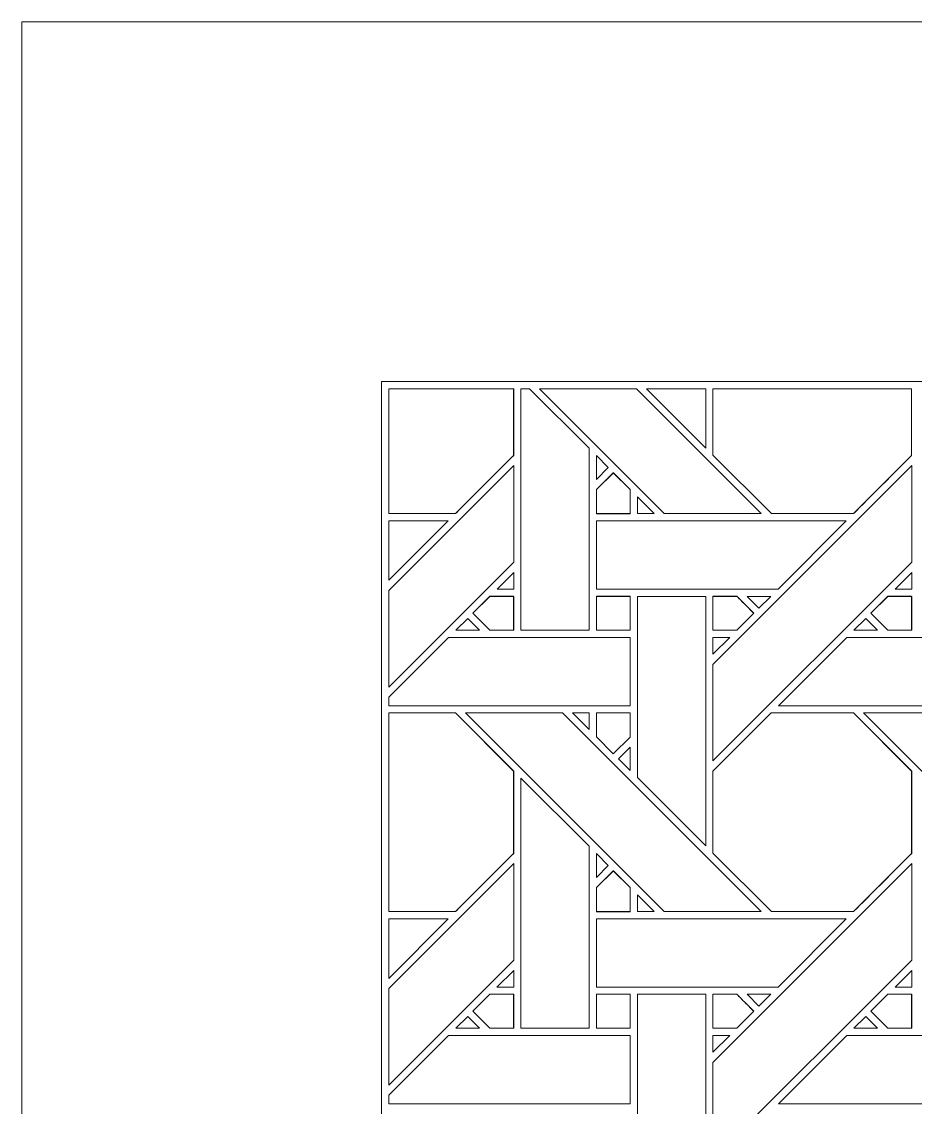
# Model space of a CAD drawing. Header units: inches. Extents: x 3.4 to 21.4, y 0.1 to 18.1.
# Drawn here: x 3.383 to 5.513, y 15.507 to 18.095 of the extents above; entities that cross this region are included whole.
import ezdxf

# ---------------------------------------------------------------- set-up
doc = ezdxf.new("R2010")
doc.units = ezdxf.units.IN
doc.header["$MEASUREMENT"] = 0
doc.layers.add('Design', color=7, linetype='Continuous', lineweight=0)

msp = doc.modelspace()

# ---------------------------------------------------------------- linework, layer by layer
at = {"layer": 'Design'}
for points, knots in [([(3.3829, 18.0948), (3.3829, 18.0948), (3.3829, 0.0948), (3.3829, 0.0948), (3.3829, 0.0948), (21.3829, 0.0948), (21.3829, 0.0948), (21.3829, 0.0948), (21.3829, 18.0948), (21.3829, 18.0948), (21.3829, 18.0948), (3.3829, 18.0948), (3.3829, 18.0948)], [0, 0, 0, 0, 1, 1, 1, 2, 2, 2, 3, 3, 3, 4, 4, 4, 4]), ([(4.2402, 17.2374), (4.2402, 17.2374), (4.2402, 0.9521), (4.2402, 0.9521), (4.2402, 0.9521), (20.5255, 0.9521), (20.5255, 0.9521), (20.5255, 0.9521), (20.5255, 17.2374), (20.5255, 17.2374), (20.5255, 17.2374), (4.2402, 17.2374), (4.2402, 17.2374)], [0, 0, 0, 0, 1, 1, 1, 2, 2, 2, 3, 3, 3, 4, 4, 4, 4]), ([(4.5554, 17.0611), (4.5376, 17.0431), (4.4256, 16.9314), (4.4167, 16.9224), (4.4167, 16.9224), (4.2579, 16.9224), (4.2579, 16.9224), (4.2579, 16.9224), (4.2579, 17.2198), (4.2579, 17.2198), (4.2579, 17.2198), (4.5554, 17.2198), (4.5554, 17.2198), (4.5554, 17.2198), (4.5554, 17.0611), (4.5554, 17.0611)], [0, 0, 0, 0, 1, 1, 1, 2, 2, 2, 3, 3, 3, 4, 4, 4, 5, 5, 5, 5]), ([(4.5555, 17.2198), (4.5555, 17.2198), (4.5555, 17.0609), (4.5555, 17.0609), (4.5377, 17.043), (4.4258, 16.9313), (4.4168, 16.9222), (4.4168, 16.9222), (4.2579, 16.9222), (4.2579, 16.9222), (4.2579, 16.9222), (4.2579, 17.2198), (4.2579, 17.2198), (4.2579, 17.2198), (4.5555, 17.2198), (4.5555, 17.2198)], [0, 0, 0, 0, 1, 1, 1, 2, 2, 2, 3, 3, 3, 4, 4, 4, 5, 5, 5, 5]), ([(4.7354, 16.6442), (4.7354, 16.6442), (4.5727, 16.6442), (4.5727, 16.6442), (4.5727, 16.6442), (4.5727, 17.2198), (4.5727, 17.2198), (4.5727, 17.2198), (4.593, 17.2198), (4.593, 17.2198), (4.593, 17.2198), (4.7354, 17.0779), (4.7354, 17.0779), (4.7354, 17.0779), (4.7354, 16.6442), (4.7354, 16.6442)], [0, 0, 0, 0, 1, 1, 1, 2, 2, 2, 3, 3, 3, 4, 4, 4, 5, 5, 5, 5]), ([(5.1456, 16.9222), (5.1456, 16.9222), (4.9146, 16.9222), (4.9146, 16.9222), (4.9146, 16.9222), (4.6171, 17.2198), (4.6171, 17.2198), (4.6171, 17.2198), (4.8481, 17.2198), (4.8481, 17.2198), (4.8481, 17.2198), (5.1456, 16.9222), (5.1456, 16.9222)], [0, 0, 0, 0, 1, 1, 1, 2, 2, 2, 3, 3, 3, 4, 4, 4, 4]), ([(5.0134, 17.2198), (5.0134, 17.2198), (5.0134, 17.0786), (5.0134, 17.0786), (5.0134, 17.0786), (4.8723, 17.2198), (4.8723, 17.2198), (4.8723, 17.2198), (5.0134, 17.2198), (5.0134, 17.2198)], [0, 0, 0, 0, 1, 1, 1, 2, 2, 2, 3, 3, 3, 3]), ([(5.5041, 17.2198), (5.5041, 17.2198), (5.5041, 17.0611), (5.5041, 17.0611), (5.4863, 17.0431), (5.3744, 16.9314), (5.3654, 16.9224), (5.3654, 16.9224), (5.1697, 16.9224), (5.1697, 16.9224), (5.1697, 16.9224), (5.0305, 17.0616), (5.0305, 17.0616), (5.0305, 17.0616), (5.0305, 17.2198), (5.0305, 17.2198), (5.0305, 17.2198), (5.5041, 17.2198), (5.5041, 17.2198)], [0, 0, 0, 0, 1, 1, 1, 2, 2, 2, 3, 3, 3, 4, 4, 4, 5, 5, 5, 6, 6, 6, 6]), ([(5.0305, 17.2198), (5.0305, 17.2198), (5.5041, 17.2198), (5.5041, 17.2198), (5.5041, 17.2198), (5.5041, 17.0609), (5.5041, 17.0609), (5.4862, 17.0428), (5.3744, 16.9311), (5.3655, 16.9222), (5.3655, 16.9222), (5.1698, 16.9222), (5.1698, 16.9222), (5.1698, 16.9222), (5.0305, 17.0615), (5.0305, 17.0615), (5.0305, 17.0615), (5.0305, 17.2198), (5.0305, 17.2198)], [0, 0, 0, 0, 1, 1, 1, 2, 2, 2, 3, 3, 3, 4, 4, 4, 5, 5, 5, 6, 6, 6, 6]), ([(4.7527, 17.0037), (4.7527, 17.0037), (4.7527, 17.0604), (4.7527, 17.0604), (4.7527, 17.0604), (4.7809, 17.0319), (4.7809, 17.0319), (4.7809, 17.0319), (4.7527, 17.0037), (4.7527, 17.0037)], [0, 0, 0, 0, 1, 1, 1, 2, 2, 2, 3, 3, 3, 3]), ([(4.5555, 17.0365), (4.5555, 17.0365), (4.5555, 16.8065), (4.5555, 16.8065), (4.5555, 16.8065), (4.2579, 16.5088), (4.2579, 16.5088), (4.2579, 16.5088), (4.2579, 16.7388), (4.2579, 16.7388), (4.2579, 16.7388), (4.5555, 17.0365), (4.5555, 17.0365)], [0, 0, 0, 0, 1, 1, 1, 2, 2, 2, 3, 3, 3, 4, 4, 4, 4]), ([(5.5042, 17.0365), (5.5042, 17.0365), (5.5042, 16.8065), (5.5042, 16.8065), (5.5042, 16.8065), (5.0306, 16.3328), (5.0306, 16.3328), (5.0306, 16.3328), (5.0306, 16.5629), (5.0306, 16.5629), (5.0306, 16.5629), (5.5042, 17.0365), (5.5042, 17.0365)], [0, 0, 0, 0, 1, 1, 1, 2, 2, 2, 3, 3, 3, 4, 4, 4, 4]), ([(4.7526, 16.9221), (4.7526, 16.9221), (4.7526, 16.9794), (4.7526, 16.9794), (4.7526, 16.9794), (4.7929, 17.0198), (4.7929, 17.0198), (4.7929, 17.0198), (4.8332, 16.9794), (4.8332, 16.9794), (4.8332, 16.9794), (4.8332, 16.9221), (4.8332, 16.9221), (4.8332, 16.9221), (4.7526, 16.9221), (4.7526, 16.9221)], [0, 0, 0, 0, 1, 1, 1, 2, 2, 2, 3, 3, 3, 4, 4, 4, 5, 5, 5, 5]), ([(4.7931, 17.0196), (4.7931, 17.0196), (4.8334, 16.9793), (4.8334, 16.9793), (4.8334, 16.9793), (4.8334, 16.922), (4.8334, 16.922), (4.8334, 16.922), (4.7527, 16.922), (4.7527, 16.922), (4.7527, 16.922), (4.7527, 16.9793), (4.7527, 16.9793), (4.7527, 16.9793), (4.7931, 17.0196), (4.7931, 17.0196)], [0, 0, 0, 0, 1, 1, 1, 2, 2, 2, 3, 3, 3, 4, 4, 4, 5, 5, 5, 5]), ([(4.8506, 16.9222), (4.8506, 16.9222), (4.8506, 16.962), (4.8506, 16.962), (4.8506, 16.962), (4.8904, 16.9222), (4.8904, 16.9222), (4.8904, 16.9222), (4.8506, 16.9222), (4.8506, 16.9222)], [0, 0, 0, 0, 1, 1, 1, 2, 2, 2, 3, 3, 3, 3]), ([(4.3997, 16.905), (4.3997, 16.905), (4.2579, 16.7632), (4.2579, 16.7632), (4.2579, 16.7632), (4.2579, 16.905), (4.2579, 16.905), (4.2579, 16.905), (4.3997, 16.905), (4.3997, 16.905)], [0, 0, 0, 0, 1, 1, 1, 2, 2, 2, 3, 3, 3, 3]), ([(5.3484, 16.905), (5.3484, 16.905), (5.1857, 16.7423), (5.1857, 16.7423), (5.1857, 16.7423), (4.7527, 16.7423), (4.7527, 16.7423), (4.7527, 16.7423), (4.7527, 16.905), (4.7527, 16.905), (4.7527, 16.905), (5.3484, 16.905), (5.3484, 16.905)], [0, 0, 0, 0, 1, 1, 1, 2, 2, 2, 3, 3, 3, 4, 4, 4, 4]), ([(4.5158, 16.7423), (4.5158, 16.7423), (4.5555, 16.7821), (4.5555, 16.7821), (4.5555, 16.7821), (4.5555, 16.7423), (4.5555, 16.7423), (4.5555, 16.7423), (4.5158, 16.7423), (4.5158, 16.7423)], [0, 0, 0, 0, 1, 1, 1, 2, 2, 2, 3, 3, 3, 3]), ([(5.4645, 16.7423), (5.4645, 16.7423), (5.5042, 16.7821), (5.5042, 16.7821), (5.5042, 16.7821), (5.5042, 16.7423), (5.5042, 16.7423), (5.5042, 16.7423), (5.4645, 16.7423), (5.4645, 16.7423)], [0, 0, 0, 0, 1, 1, 1, 2, 2, 2, 3, 3, 3, 3]), ([(4.4983, 16.6444), (4.4983, 16.6444), (4.4579, 16.6847), (4.4579, 16.6847), (4.4579, 16.6847), (4.4983, 16.7252), (4.4983, 16.7252), (4.4983, 16.7252), (4.5554, 16.7252), (4.5554, 16.7252), (4.5554, 16.7252), (4.5554, 16.6444), (4.5554, 16.6444), (4.5554, 16.6444), (4.4983, 16.6444), (4.4983, 16.6444)], [0, 0, 0, 0, 1, 1, 1, 2, 2, 2, 3, 3, 3, 4, 4, 4, 5, 5, 5, 5]), ([(4.5555, 16.725), (4.5555, 16.725), (4.5555, 16.6442), (4.5555, 16.6442), (4.5555, 16.6442), (4.4984, 16.6442), (4.4984, 16.6442), (4.4984, 16.6442), (4.4581, 16.6846), (4.4581, 16.6846), (4.4581, 16.6846), (4.4985, 16.725), (4.4985, 16.725), (4.4985, 16.725), (4.5555, 16.725), (4.5555, 16.725)], [0, 0, 0, 0, 1, 1, 1, 2, 2, 2, 3, 3, 3, 4, 4, 4, 5, 5, 5, 5]), ([(4.7526, 16.6444), (4.7526, 16.6444), (4.7526, 16.7251), (4.7526, 16.7251), (4.7526, 16.7251), (4.8328, 16.7251), (4.8328, 16.7251), (4.8328, 16.7251), (4.8328, 16.6444), (4.8328, 16.6444), (4.8328, 16.6444), (4.7526, 16.6444), (4.7526, 16.6444)], [0, 0, 0, 0, 1, 1, 1, 2, 2, 2, 3, 3, 3, 4, 4, 4, 4]), ([(4.833, 16.725), (4.833, 16.725), (4.833, 16.6442), (4.833, 16.6442), (4.833, 16.6442), (4.7527, 16.6442), (4.7527, 16.6442), (4.7527, 16.6442), (4.7527, 16.725), (4.7527, 16.725), (4.7527, 16.725), (4.833, 16.725), (4.833, 16.725)], [0, 0, 0, 0, 1, 1, 1, 2, 2, 2, 3, 3, 3, 4, 4, 4, 4]), ([(4.8505, 16.2928), (4.8505, 16.2928), (4.8505, 16.725), (4.8505, 16.725), (4.8505, 16.725), (5.0134, 16.725), (5.0134, 16.725), (5.0134, 16.725), (5.0134, 16.1299), (5.0134, 16.1299), (5.0134, 16.1299), (4.8505, 16.2928), (4.8505, 16.2928)], [0, 0, 0, 0, 1, 1, 1, 2, 2, 2, 3, 3, 3, 4, 4, 4, 4]), ([(5.0304, 16.6444), (5.0304, 16.6444), (5.0304, 16.7251), (5.0304, 16.7251), (5.0304, 16.7251), (5.0875, 16.7251), (5.0875, 16.7251), (5.0926, 16.72), (5.1234, 16.6892), (5.1278, 16.6848), (5.1278, 16.6848), (5.0874, 16.6444), (5.0874, 16.6444), (5.0874, 16.6444), (5.0304, 16.6444), (5.0304, 16.6444)], [0, 0, 0, 0, 1, 1, 1, 2, 2, 2, 3, 3, 3, 4, 4, 4, 5, 5, 5, 5]), ([(5.1121, 16.7006), (5.1121, 16.7006), (5.128, 16.6847), (5.128, 16.6847), (5.128, 16.6847), (5.0876, 16.6442), (5.0876, 16.6442), (5.0876, 16.6442), (5.0306, 16.6442), (5.0306, 16.6442), (5.0306, 16.6442), (5.0306, 16.725), (5.0306, 16.725), (5.0306, 16.725), (5.0876, 16.725), (5.0876, 16.725), (5.093, 16.7197), (5.1028, 16.7098), (5.1121, 16.7006)], [0, 0, 0, 0, 1, 1, 1, 2, 2, 2, 3, 3, 3, 4, 4, 4, 5, 5, 5, 6, 6, 6, 6]), ([(5.112, 16.725), (5.112, 16.725), (5.1685, 16.725), (5.1685, 16.725), (5.1685, 16.725), (5.1402, 16.6968), (5.1402, 16.6968), (5.1402, 16.6968), (5.112, 16.725), (5.112, 16.725)], [0, 0, 0, 0, 1, 1, 1, 2, 2, 2, 3, 3, 3, 3]), ([(5.5041, 16.6444), (5.5041, 16.6444), (5.447, 16.6444), (5.447, 16.6444), (5.447, 16.6444), (5.4066, 16.6847), (5.4066, 16.6847), (5.4066, 16.6847), (5.4471, 16.7252), (5.4471, 16.7252), (5.4471, 16.7252), (5.5041, 16.7252), (5.5041, 16.7252), (5.5041, 16.7252), (5.5041, 16.6444), (5.5041, 16.6444)], [0, 0, 0, 0, 1, 1, 1, 2, 2, 2, 3, 3, 3, 4, 4, 4, 5, 5, 5, 5]), ([(5.4068, 16.6846), (5.4068, 16.6846), (5.4472, 16.725), (5.4472, 16.725), (5.4472, 16.725), (5.5042, 16.725), (5.5042, 16.725), (5.5042, 16.725), (5.5042, 16.6442), (5.5042, 16.6442), (5.5042, 16.6442), (5.4471, 16.6442), (5.4471, 16.6442), (5.4471, 16.6442), (5.4068, 16.6846), (5.4068, 16.6846)], [0, 0, 0, 0, 1, 1, 1, 2, 2, 2, 3, 3, 3, 4, 4, 4, 5, 5, 5, 5]), ([(4.4742, 16.6442), (4.4742, 16.6442), (4.4177, 16.6442), (4.4177, 16.6442), (4.4177, 16.6442), (4.4459, 16.6725), (4.4459, 16.6725), (4.4459, 16.6725), (4.4742, 16.6442), (4.4742, 16.6442)], [0, 0, 0, 0, 1, 1, 1, 2, 2, 2, 3, 3, 3, 3]), ([(5.4229, 16.6442), (5.4229, 16.6442), (5.3664, 16.6442), (5.3664, 16.6442), (5.3664, 16.6442), (5.3947, 16.6725), (5.3947, 16.6725), (5.3947, 16.6725), (5.4229, 16.6442), (5.4229, 16.6442)], [0, 0, 0, 0, 1, 1, 1, 2, 2, 2, 3, 3, 3, 3]), ([(4.833, 16.6271), (4.833, 16.6271), (4.833, 16.4643), (4.833, 16.4643), (4.833, 16.4643), (4.2579, 16.4643), (4.2579, 16.4643), (4.2579, 16.4643), (4.2579, 16.4844), (4.2579, 16.4844), (4.2579, 16.4844), (4.4005, 16.6271), (4.4005, 16.6271), (4.4005, 16.6271), (4.833, 16.6271), (4.833, 16.6271)], [0, 0, 0, 0, 1, 1, 1, 2, 2, 2, 3, 3, 3, 4, 4, 4, 5, 5, 5, 5]), ([(5.0704, 16.6271), (5.0704, 16.6271), (5.0306, 16.5873), (5.0306, 16.5873), (5.0306, 16.5873), (5.0306, 16.6271), (5.0306, 16.6271), (5.0306, 16.6271), (5.0704, 16.6271), (5.0704, 16.6271)], [0, 0, 0, 0, 1, 1, 1, 2, 2, 2, 3, 3, 3, 3]), ([(5.7817, 16.6271), (5.7817, 16.6271), (5.7817, 16.4643), (5.7817, 16.4643), (5.7817, 16.4643), (5.1864, 16.4643), (5.1864, 16.4643), (5.1864, 16.4643), (5.3493, 16.6271), (5.3493, 16.6271), (5.3493, 16.6271), (5.7817, 16.6271), (5.7817, 16.6271)], [0, 0, 0, 0, 1, 1, 1, 2, 2, 2, 3, 3, 3, 4, 4, 4, 4]), ([(4.2579, 15.9736), (4.2579, 15.9736), (4.2579, 16.4472), (4.2579, 16.4472), (4.2579, 16.4472), (4.4166, 16.4472), (4.4166, 16.4472), (4.4166, 16.4472), (4.5554, 16.3085), (4.5554, 16.3085), (4.5554, 16.3085), (4.5554, 16.1123), (4.5554, 16.1123), (4.5376, 16.0944), (4.4256, 15.9826), (4.4167, 15.9736), (4.4167, 15.9736), (4.2579, 15.9736), (4.2579, 15.9736)], [0, 0, 0, 0, 1, 1, 1, 2, 2, 2, 3, 3, 3, 4, 4, 4, 5, 5, 5, 6, 6, 6, 6]), ([(4.4168, 16.4472), (4.4168, 16.4472), (4.5555, 16.3084), (4.5555, 16.3084), (4.5555, 16.3084), (4.5555, 16.1122), (4.5555, 16.1122), (4.5377, 16.0943), (4.4258, 15.9826), (4.4168, 15.9736), (4.4168, 15.9736), (4.2579, 15.9736), (4.2579, 15.9736), (4.2579, 15.9736), (4.2579, 16.4472), (4.2579, 16.4472), (4.2579, 16.4472), (4.4168, 16.4472), (4.4168, 16.4472)], [0, 0, 0, 0, 1, 1, 1, 2, 2, 2, 3, 3, 3, 4, 4, 4, 5, 5, 5, 6, 6, 6, 6]), ([(5.1456, 15.9735), (5.1456, 15.9735), (4.9146, 15.9735), (4.9146, 15.9735), (4.9146, 15.9735), (4.441, 16.4472), (4.441, 16.4472), (4.441, 16.4472), (4.6719, 16.4472), (4.6719, 16.4472), (4.6719, 16.4472), (5.1456, 15.9735), (5.1456, 15.9735)], [0, 0, 0, 0, 1, 1, 1, 2, 2, 2, 3, 3, 3, 4, 4, 4, 4]), ([(4.6961, 16.4471), (4.6961, 16.4471), (4.7355, 16.4471), (4.7355, 16.4471), (4.7355, 16.4471), (4.7355, 16.4073), (4.7355, 16.4073), (4.7355, 16.4073), (4.6961, 16.4471), (4.6961, 16.4471)], [0, 0, 0, 0, 1, 1, 1, 2, 2, 2, 3, 3, 3, 3]), ([(4.8328, 16.4473), (4.8328, 16.4473), (4.8328, 16.3897), (4.8328, 16.3897), (4.8328, 16.3897), (4.7929, 16.3497), (4.7929, 16.3497), (4.7929, 16.3497), (4.7526, 16.3901), (4.7526, 16.3901), (4.7526, 16.3901), (4.7526, 16.4473), (4.7526, 16.4473), (4.7526, 16.4473), (4.8328, 16.4473), (4.8328, 16.4473)], [0, 0, 0, 0, 1, 1, 1, 2, 2, 2, 3, 3, 3, 4, 4, 4, 5, 5, 5, 5]), ([(4.793, 16.3496), (4.793, 16.3496), (4.7527, 16.39), (4.7527, 16.39), (4.7527, 16.39), (4.7527, 16.4472), (4.7527, 16.4472), (4.7527, 16.4472), (4.833, 16.4472), (4.833, 16.4472), (4.833, 16.4472), (4.833, 16.3896), (4.833, 16.3896), (4.833, 16.3896), (4.793, 16.3496), (4.793, 16.3496)], [0, 0, 0, 0, 1, 1, 1, 2, 2, 2, 3, 3, 3, 4, 4, 4, 5, 5, 5, 5]), ([(5.1691, 16.4473), (5.1691, 16.4473), (5.3654, 16.4473), (5.3654, 16.4473), (5.3654, 16.4473), (5.5041, 16.3085), (5.5041, 16.3085), (5.5041, 16.3085), (5.5041, 16.1123), (5.5041, 16.1123), (5.4863, 16.0944), (5.3744, 15.9827), (5.3654, 15.9736), (5.3654, 15.9736), (5.1697, 15.9736), (5.1697, 15.9736), (5.1697, 15.9736), (5.0304, 16.1129), (5.0304, 16.1129), (5.0304, 16.1129), (5.0304, 16.3085), (5.0304, 16.3085), (5.0304, 16.3085), (5.1691, 16.4473), (5.1691, 16.4473)], [0, 0, 0, 0, 1, 1, 1, 2, 2, 2, 3, 3, 3, 4, 4, 4, 5, 5, 5, 6, 6, 6, 7, 7, 7, 8, 8, 8, 8]), ([(5.1693, 16.4471), (5.1693, 16.4471), (5.3655, 16.4471), (5.3655, 16.4471), (5.3655, 16.4471), (5.5042, 16.3084), (5.5042, 16.3084), (5.5042, 16.3084), (5.5042, 16.1122), (5.5042, 16.1122), (5.4861, 16.0939), (5.3742, 15.9822), (5.3655, 15.9735), (5.3655, 15.9735), (5.1698, 15.9735), (5.1698, 15.9735), (5.1698, 15.9735), (5.0306, 16.1128), (5.0306, 16.1128), (5.0306, 16.1128), (5.0306, 16.3084), (5.0306, 16.3084), (5.0306, 16.3084), (5.1693, 16.4471), (5.1693, 16.4471)], [0, 0, 0, 0, 1, 1, 1, 2, 2, 2, 3, 3, 3, 4, 4, 4, 5, 5, 5, 6, 6, 6, 7, 7, 7, 8, 8, 8, 8]), ([(6.0943, 15.9735), (6.0943, 15.9735), (5.8633, 15.9735), (5.8633, 15.9735), (5.8633, 15.9735), (5.3897, 16.4472), (5.3897, 16.4472), (5.3897, 16.4472), (5.6207, 16.4472), (5.6207, 16.4472), (5.6207, 16.4472), (6.0943, 15.9735), (6.0943, 15.9735)], [0, 0, 0, 0, 1, 1, 1, 2, 2, 2, 3, 3, 3, 4, 4, 4, 4]), ([(4.833, 16.3653), (4.833, 16.3653), (4.833, 16.3102), (4.833, 16.3102), (4.833, 16.3102), (4.8052, 16.3375), (4.8052, 16.3375), (4.8052, 16.3375), (4.833, 16.3653), (4.833, 16.3653)], [0, 0, 0, 0, 1, 1, 1, 2, 2, 2, 3, 3, 3, 3]), ([(4.7354, 16.1292), (4.7354, 16.1292), (4.7354, 15.6955), (4.7354, 15.6955), (4.7354, 15.6955), (4.5727, 15.6955), (4.5727, 15.6955), (4.5727, 15.6955), (4.5727, 16.2913), (4.5727, 16.2913), (4.5727, 16.2913), (4.7354, 16.1292), (4.7354, 16.1292)], [0, 0, 0, 0, 1, 1, 1, 2, 2, 2, 3, 3, 3, 4, 4, 4, 4]), ([(4.7527, 16.0549), (4.7527, 16.0549), (4.7527, 16.1117), (4.7527, 16.1117), (4.7527, 16.1117), (4.7809, 16.0831), (4.7809, 16.0831), (4.7809, 16.0831), (4.7527, 16.0549), (4.7527, 16.0549)], [0, 0, 0, 0, 1, 1, 1, 2, 2, 2, 3, 3, 3, 3]), ([(4.5555, 16.0878), (4.5555, 16.0878), (4.5555, 15.8577), (4.5555, 15.8577), (4.5555, 15.8577), (4.2579, 15.5601), (4.2579, 15.5601), (4.2579, 15.5601), (4.2579, 15.7901), (4.2579, 15.7901), (4.2579, 15.7901), (4.5555, 16.0878), (4.5555, 16.0878)], [0, 0, 0, 0, 1, 1, 1, 2, 2, 2, 3, 3, 3, 4, 4, 4, 4]), ([(4.7526, 15.9734), (4.7526, 15.9734), (4.7526, 16.0307), (4.7526, 16.0307), (4.7526, 16.0307), (4.7929, 16.071), (4.7929, 16.071), (4.7929, 16.071), (4.8332, 16.0307), (4.8332, 16.0307), (4.8332, 16.0307), (4.8332, 15.9734), (4.8332, 15.9734), (4.8332, 15.9734), (4.7526, 15.9734), (4.7526, 15.9734)], [0, 0, 0, 0, 1, 1, 1, 2, 2, 2, 3, 3, 3, 4, 4, 4, 5, 5, 5, 5]), ([(4.7931, 16.0709), (4.7931, 16.0709), (4.8334, 16.0306), (4.8334, 16.0306), (4.8334, 16.0306), (4.8334, 15.9733), (4.8334, 15.9733), (4.8334, 15.9733), (4.7527, 15.9733), (4.7527, 15.9733), (4.7527, 15.9733), (4.7527, 16.0306), (4.7527, 16.0306), (4.7527, 16.0306), (4.7931, 16.0709), (4.7931, 16.0709)], [0, 0, 0, 0, 1, 1, 1, 2, 2, 2, 3, 3, 3, 4, 4, 4, 5, 5, 5, 5]), ([(5.5042, 15.8577), (5.5042, 15.8577), (5.0306, 15.3841), (5.0306, 15.3841), (5.0306, 15.3841), (5.0306, 15.6142), (5.0306, 15.6142), (5.0306, 15.6142), (5.5042, 16.0878), (5.5042, 16.0878), (5.5042, 16.0878), (5.5042, 15.8577), (5.5042, 15.8577)], [0, 0, 0, 0, 1, 1, 1, 2, 2, 2, 3, 3, 3, 4, 4, 4, 4]), ([(4.8506, 15.9735), (4.8506, 15.9735), (4.8506, 16.0133), (4.8506, 16.0133), (4.8506, 16.0133), (4.8903, 15.9735), (4.8903, 15.9735), (4.8903, 15.9735), (4.8506, 15.9735), (4.8506, 15.9735)], [0, 0, 0, 0, 1, 1, 1, 2, 2, 2, 3, 3, 3, 3]), ([(4.3997, 15.9562), (4.3997, 15.9562), (4.2579, 15.8144), (4.2579, 15.8144), (4.2579, 15.8144), (4.2579, 15.9562), (4.2579, 15.9562), (4.2579, 15.9562), (4.3997, 15.9562), (4.3997, 15.9562)], [0, 0, 0, 0, 1, 1, 1, 2, 2, 2, 3, 3, 3, 3]), ([(4.7527, 15.7936), (4.7527, 15.7936), (4.7527, 15.9562), (4.7527, 15.9562), (4.7527, 15.9562), (5.3484, 15.9562), (5.3484, 15.9562), (5.3484, 15.9562), (5.1857, 15.7936), (5.1857, 15.7936), (5.1857, 15.7936), (4.7527, 15.7936), (4.7527, 15.7936)], [0, 0, 0, 0, 1, 1, 1, 2, 2, 2, 3, 3, 3, 4, 4, 4, 4]), ([(4.5157, 15.7936), (4.5157, 15.7936), (4.5555, 15.8334), (4.5555, 15.8334), (4.5555, 15.8334), (4.5555, 15.7936), (4.5555, 15.7936), (4.5555, 15.7936), (4.5157, 15.7936), (4.5157, 15.7936)], [0, 0, 0, 0, 1, 1, 1, 2, 2, 2, 3, 3, 3, 3]), ([(5.5042, 15.7936), (5.5042, 15.7936), (5.4645, 15.7936), (5.4645, 15.7936), (5.4645, 15.7936), (5.5042, 15.8333), (5.5042, 15.8333), (5.5042, 15.8333), (5.5042, 15.7936), (5.5042, 15.7936)], [0, 0, 0, 0, 1, 1, 1, 2, 2, 2, 3, 3, 3, 3]), ([(4.4983, 15.6956), (4.4983, 15.6956), (4.4579, 15.736), (4.4579, 15.736), (4.4579, 15.736), (4.4983, 15.7764), (4.4983, 15.7764), (4.4983, 15.7764), (4.5554, 15.7764), (4.5554, 15.7764), (4.5554, 15.7764), (4.5554, 15.6956), (4.5554, 15.6956), (4.5554, 15.6956), (4.4983, 15.6956), (4.4983, 15.6956)], [0, 0, 0, 0, 1, 1, 1, 2, 2, 2, 3, 3, 3, 4, 4, 4, 5, 5, 5, 5]), ([(4.5555, 15.7763), (4.5555, 15.7763), (4.5555, 15.6955), (4.5555, 15.6955), (4.5555, 15.6955), (4.4984, 15.6955), (4.4984, 15.6955), (4.4984, 15.6955), (4.4581, 15.7359), (4.4581, 15.7359), (4.4581, 15.7359), (4.4985, 15.7763), (4.4985, 15.7763), (4.4985, 15.7763), (4.5555, 15.7763), (4.5555, 15.7763)], [0, 0, 0, 0, 1, 1, 1, 2, 2, 2, 3, 3, 3, 4, 4, 4, 5, 5, 5, 5]), ([(4.7526, 15.7764), (4.7526, 15.7764), (4.8328, 15.7764), (4.8328, 15.7764), (4.8328, 15.7764), (4.8328, 15.6956), (4.8328, 15.6956), (4.8328, 15.6956), (4.7526, 15.6956), (4.7526, 15.6956), (4.7526, 15.6956), (4.7526, 15.7764), (4.7526, 15.7764)], [0, 0, 0, 0, 1, 1, 1, 2, 2, 2, 3, 3, 3, 4, 4, 4, 4]), ([(4.833, 15.7763), (4.833, 15.7763), (4.833, 15.6955), (4.833, 15.6955), (4.833, 15.6955), (4.7527, 15.6955), (4.7527, 15.6955), (4.7527, 15.6955), (4.7527, 15.7763), (4.7527, 15.7763), (4.7527, 15.7763), (4.833, 15.7763), (4.833, 15.7763)], [0, 0, 0, 0, 1, 1, 1, 2, 2, 2, 3, 3, 3, 4, 4, 4, 4]), ([(5.0134, 15.7763), (5.0134, 15.7763), (5.0134, 15.1812), (5.0134, 15.1812), (5.0134, 15.1812), (4.8505, 15.3441), (4.8505, 15.3441), (4.8505, 15.3441), (4.8505, 15.7763), (4.8505, 15.7763), (4.8505, 15.7763), (5.0134, 15.7763), (5.0134, 15.7763)], [0, 0, 0, 0, 1, 1, 1, 2, 2, 2, 3, 3, 3, 4, 4, 4, 4]), ([(5.0875, 15.7764), (5.0926, 15.7713), (5.1234, 15.7405), (5.1278, 15.7361), (5.1278, 15.7361), (5.0874, 15.6956), (5.0874, 15.6956), (5.0874, 15.6956), (5.0304, 15.6956), (5.0304, 15.6956), (5.0304, 15.6956), (5.0304, 15.7764), (5.0304, 15.7764), (5.0304, 15.7764), (5.0875, 15.7764), (5.0875, 15.7764)], [0, 0, 0, 0, 1, 1, 1, 2, 2, 2, 3, 3, 3, 4, 4, 4, 5, 5, 5, 5]), ([(5.1128, 15.7511), (5.1128, 15.7511), (5.128, 15.7359), (5.128, 15.7359), (5.128, 15.7359), (5.0876, 15.6955), (5.0876, 15.6955), (5.0876, 15.6955), (5.0306, 15.6955), (5.0306, 15.6955), (5.0306, 15.6955), (5.0306, 15.7763), (5.0306, 15.7763), (5.0306, 15.7763), (5.0876, 15.7763), (5.0876, 15.7763), (5.0931, 15.7708), (5.1033, 15.7606), (5.1128, 15.7511)], [0, 0, 0, 0, 1, 1, 1, 2, 2, 2, 3, 3, 3, 4, 4, 4, 5, 5, 5, 6, 6, 6, 6]), ([(5.112, 15.7763), (5.112, 15.7763), (5.1685, 15.7763), (5.1685, 15.7763), (5.1685, 15.7763), (5.1402, 15.7481), (5.1402, 15.7481), (5.1402, 15.7481), (5.112, 15.7763), (5.112, 15.7763)], [0, 0, 0, 0, 1, 1, 1, 2, 2, 2, 3, 3, 3, 3]), ([(5.447, 15.6956), (5.447, 15.6956), (5.4066, 15.736), (5.4066, 15.736), (5.4066, 15.736), (5.4471, 15.7764), (5.4471, 15.7764), (5.4471, 15.7764), (5.5041, 15.7764), (5.5041, 15.7764), (5.5041, 15.7764), (5.5041, 15.6956), (5.5041, 15.6956), (5.5041, 15.6956), (5.447, 15.6956), (5.447, 15.6956)], [0, 0, 0, 0, 1, 1, 1, 2, 2, 2, 3, 3, 3, 4, 4, 4, 5, 5, 5, 5]), ([(5.4068, 15.7359), (5.4068, 15.7359), (5.4472, 15.7763), (5.4472, 15.7763), (5.4472, 15.7763), (5.5042, 15.7763), (5.5042, 15.7763), (5.5042, 15.7763), (5.5042, 15.6955), (5.5042, 15.6955), (5.5042, 15.6955), (5.4471, 15.6955), (5.4471, 15.6955), (5.4471, 15.6955), (5.4068, 15.7359), (5.4068, 15.7359)], [0, 0, 0, 0, 1, 1, 1, 2, 2, 2, 3, 3, 3, 4, 4, 4, 5, 5, 5, 5]), ([(4.4742, 15.6955), (4.4742, 15.6955), (4.4177, 15.6955), (4.4177, 15.6955), (4.4177, 15.6955), (4.4459, 15.7238), (4.4459, 15.7238), (4.4459, 15.7238), (4.4742, 15.6955), (4.4742, 15.6955)], [0, 0, 0, 0, 1, 1, 1, 2, 2, 2, 3, 3, 3, 3]), ([(5.4229, 15.6955), (5.4229, 15.6955), (5.3664, 15.6955), (5.3664, 15.6955), (5.3664, 15.6955), (5.3947, 15.7238), (5.3947, 15.7238), (5.3947, 15.7238), (5.4229, 15.6955), (5.4229, 15.6955)], [0, 0, 0, 0, 1, 1, 1, 2, 2, 2, 3, 3, 3, 3]), ([(4.2579, 15.5357), (4.2579, 15.5357), (4.4005, 15.6784), (4.4005, 15.6784), (4.4005, 15.6784), (4.833, 15.6784), (4.833, 15.6784), (4.833, 15.6784), (4.833, 15.5155), (4.833, 15.5155), (4.833, 15.5155), (4.2579, 15.5155), (4.2579, 15.5155), (4.2579, 15.5155), (4.2579, 15.5357), (4.2579, 15.5357)], [0, 0, 0, 0, 1, 1, 1, 2, 2, 2, 3, 3, 3, 4, 4, 4, 5, 5, 5, 5]), ([(5.0704, 15.6784), (5.0704, 15.6784), (5.0306, 15.6385), (5.0306, 15.6385), (5.0306, 15.6385), (5.0306, 15.6784), (5.0306, 15.6784), (5.0306, 15.6784), (5.0704, 15.6784), (5.0704, 15.6784)], [0, 0, 0, 0, 1, 1, 1, 2, 2, 2, 3, 3, 3, 3]), ([(5.7817, 15.6784), (5.7817, 15.6784), (5.7817, 15.5155), (5.7817, 15.5155), (5.7817, 15.5155), (5.1864, 15.5155), (5.1864, 15.5155), (5.1864, 15.5155), (5.3493, 15.6784), (5.3493, 15.6784), (5.3493, 15.6784), (5.7817, 15.6784), (5.7817, 15.6784)], [0, 0, 0, 0, 1, 1, 1, 2, 2, 2, 3, 3, 3, 4, 4, 4, 4])]:
    msp.add_open_spline(points, degree=3, knots=knots, dxfattribs=at)

doc.saveas('drawing.dxf')
